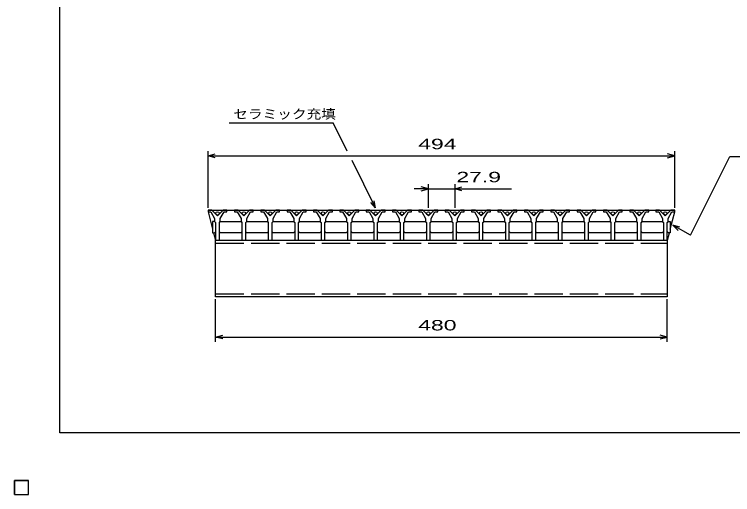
# Model space of a CAD drawing. Units: millimetres, scale not verified. Extents: x -910 to 868, y -641 to 524.
# Drawn here: x -910 to -150, y -641 to -132 of the extents above; entities that cross this region are included whole.
import ezdxf
from ezdxf.enums import TextEntityAlignment as Align

# ---------------------------------------------------------------- set-up
doc = ezdxf.new("R2010")
doc.units = ezdxf.units.MM
doc.header["$LTSCALE"] = 5
doc.linetypes.add('DASHED', pattern=[7.5, 6, -1.5])
for name, color, linetype, lineweight in [('CADPAC_LAYER_0000', 150, 'Continuous', 25), ('CADPAC_LAYER_0016', 3, 'Continuous', 25), ('CADPAC_LAYER_0022', 2, 'Continuous', 25)]:
    doc.layers.add(name, color=color, linetype=linetype, lineweight=lineweight)
doc.styles.add('ベクトル', font='')
doc.styles.get('ベクトル').set_extended_font_data('ベクトル')

msp = doc.modelspace()

# ---------------------------------------------------------------- linework, layer by layer
at = {"layer": 'CADPAC_LAYER_0000'}
for p, q in [((-862, -575.75), (-862, 524.25)), ((868, -575.75), (-862, -575.75))]:
    msp.add_line(p, q, dxfattribs=at)
at = {"layer": 'CADPAC_LAYER_0016'}
for p, q in [((-705, -339.75), (-705, -341.75)), ((-701, -339.75), (-705, -339.75)), ((-705, -339.75), (-211, -339.75)), ((-705, -339.75), (-705, -341.75)), ((-705, -341.75), (-702, -341.75)), ((-705, -341.75), (-700.25, -360.137)), ((-702, -341.75), (-698, -348.75)), ((-695, -345.75), (-701, -339.75)), ((-689, -339.75), (-695, -345.75)), ((-692, -348.75), (-688, -341.75)), ((-685, -339.75), (-689, -339.75)), ((-688, -341.75), (-685, -341.75)), ((-685, -341.75), (-685, -339.75)), ((-677.1, -339.75), (-677.1, -341.75)), ((-673.1, -339.75), (-677.1, -339.75)), ((-677.1, -341.75), (-674.1, -341.75)), ((-674.1, -341.75), (-670.1, -348.75)), ((-667.1, -345.75), (-673.1, -339.75)), ((-661.1, -339.75), (-667.1, -345.75)), ((-664.1, -348.75), (-660.1, -341.75)), ((-657.1, -339.75), (-661.1, -339.75)), ((-660.1, -341.75), (-657.1, -341.75)), ((-657.1, -341.75), (-657.1, -339.75)), ((-649.2, -339.75), (-649.2, -341.75)), ((-645.2, -339.75), (-649.2, -339.75)), ((-649.2, -341.75), (-646.2, -341.75)), ((-646.2, -341.75), (-642.2, -348.75)), ((-639.2, -345.75), (-645.2, -339.75)), ((-633.2, -339.75), (-639.2, -345.75)), ((-636.2, -348.75), (-632.2, -341.75)), ((-629.2, -339.75), (-633.2, -339.75)), ((-632.2, -341.75), (-629.2, -341.75)), ((-629.2, -341.75), (-629.2, -339.75)), ((-621.3, -339.75), (-621.3, -341.75)), ((-617.3, -339.75), (-621.3, -339.75)), ((-621.3, -341.75), (-618.3, -341.75)), ((-618.3, -341.75), (-614.3, -348.75)), ((-611.3, -345.75), (-617.3, -339.75)), ((-605.3, -339.75), (-611.3, -345.75)), ((-608.3, -348.75), (-604.3, -341.75)), ((-601.3, -339.75), (-605.3, -339.75)), ((-604.3, -341.75), (-601.3, -341.75)), ((-601.3, -341.75), (-601.3, -339.75)), ((-593.4, -339.75), (-593.4, -341.75)), ((-589.4, -339.75), (-593.4, -339.75)), ((-593.4, -341.75), (-590.4, -341.75)), ((-590.4, -341.75), (-586.4, -348.75)), ((-583.4, -345.75), (-589.4, -339.75)), ((-577.4, -339.75), (-583.4, -345.75)), ((-580.4, -348.75), (-576.4, -341.75)), ((-573.4, -339.75), (-577.4, -339.75)), ((-576.4, -341.75), (-573.4, -341.75)), ((-573.4, -341.75), (-573.4, -339.75)), ((-565.5, -339.75), (-565.5, -341.75)), ((-561.5, -339.75), (-565.5, -339.75)), ((-565.5, -341.75), (-562.5, -341.75)), ((-562.5, -341.75), (-558.5, -348.75)), ((-555.5, -345.75), (-561.5, -339.75)), ((-549.5, -339.75), (-555.5, -345.75)), ((-552.5, -348.75), (-548.5, -341.75)), ((-545.5, -339.75), (-549.5, -339.75)), ((-548.5, -341.75), (-545.5, -341.75)), ((-545.5, -341.75), (-545.5, -339.75)), ((-537.6, -339.75), (-537.6, -341.75)), ((-533.6, -339.75), (-537.6, -339.75)), ((-537.6, -341.75), (-534.6, -341.75)), ((-534.6, -341.75), (-530.6, -348.75)), ((-527.6, -345.75), (-533.6, -339.75)), ((-521.6, -339.75), (-527.6, -345.75)), ((-524.6, -348.75), (-520.6, -341.75)), ((-517.6, -339.75), (-521.6, -339.75)), ((-520.6, -341.75), (-517.6, -341.75)), ((-517.6, -341.75), (-517.6, -339.75)), ((-509.7, -339.75), (-509.7, -341.75)), ((-505.7, -339.75), (-509.7, -339.75)), ((-509.7, -341.75), (-506.7, -341.75)), ((-506.7, -341.75), (-502.7, -348.75)), ((-499.7, -345.75), (-505.7, -339.75)), ((-493.7, -339.75), (-499.7, -345.75)), ((-496.7, -348.75), (-492.7, -341.75)), ((-489.7, -339.75), (-493.7, -339.75)), ((-492.7, -341.75), (-489.7, -341.75)), ((-489.7, -341.75), (-489.7, -339.75)), ((-481.8, -339.75), (-481.8, -341.75)), ((-477.8, -339.75), (-481.8, -339.75)), ((-481.8, -341.75), (-478.8, -341.75)), ((-478.8, -341.75), (-474.8, -348.75)), ((-471.8, -345.75), (-477.8, -339.75)), ((-465.8, -339.75), (-471.8, -345.75)), ((-468.8, -348.75), (-464.8, -341.75)), ((-461.8, -339.75), (-465.8, -339.75)), ((-464.8, -341.75), (-461.8, -341.75)), ((-461.8, -341.75), (-461.8, -339.75)), ((-453.9, -339.75), (-453.9, -341.75)), ((-449.9, -339.75), (-453.9, -339.75)), ((-453.9, -341.75), (-450.9, -341.75)), ((-450.9, -341.75), (-446.9, -348.75)), ((-443.9, -345.75), (-449.9, -339.75)), ((-437.9, -339.75), (-443.9, -345.75)), ((-440.9, -348.75), (-436.9, -341.75)), ((-433.9, -339.75), (-437.9, -339.75)), ((-436.9, -341.75), (-433.9, -341.75)), ((-433.9, -341.75), (-433.9, -339.75)), ((-426, -339.75), (-426, -341.75)), ((-422, -339.75), (-426, -339.75)), ((-426, -341.75), (-423, -341.75)), ((-423, -341.75), (-419, -348.75)), ((-416, -345.75), (-422, -339.75)), ((-410, -339.75), (-416, -345.75)), ((-413, -348.75), (-409, -341.75)), ((-406, -339.75), (-410, -339.75)), ((-409, -341.75), (-406, -341.75)), ((-406, -341.75), (-406, -339.75)), ((-398.1, -339.75), (-398.1, -341.75)), ((-394.1, -339.75), (-398.1, -339.75)), ((-398.1, -341.75), (-395.1, -341.75)), ((-395.1, -341.75), (-391.1, -348.75)), ((-388.1, -345.75), (-394.1, -339.75)), ((-382.1, -339.75), (-388.1, -345.75)), ((-385.1, -348.75), (-381.1, -341.75)), ((-378.1, -339.75), (-382.1, -339.75)), ((-381.1, -341.75), (-378.1, -341.75)), ((-378.1, -341.75), (-378.1, -339.75)), ((-370.2, -339.75), (-370.2, -341.75)), ((-366.2, -339.75), (-370.2, -339.75)), ((-370.2, -341.75), (-367.2, -341.75)), ((-367.2, -341.75), (-363.2, -348.75)), ((-360.2, -345.75), (-366.2, -339.75)), ((-354.2, -339.75), (-360.2, -345.75)), ((-357.2, -348.75), (-353.2, -341.75)), ((-350.2, -339.75), (-354.2, -339.75)), ((-353.2, -341.75), (-350.2, -341.75)), ((-350.2, -341.75), (-350.2, -339.75)), ((-342.3, -339.75), (-342.3, -341.75)), ((-338.3, -339.75), (-342.3, -339.75)), ((-342.3, -341.75), (-339.3, -341.75)), ((-339.3, -341.75), (-335.3, -348.75)), ((-332.3, -345.75), (-338.3, -339.75)), ((-326.3, -339.75), (-332.3, -345.75)), ((-329.3, -348.75), (-325.3, -341.75)), ((-322.3, -339.75), (-326.3, -339.75)), ((-325.3, -341.75), (-322.3, -341.75)), ((-322.3, -341.75), (-322.3, -339.75)), ((-314.4, -339.75), (-314.4, -341.75)), ((-310.4, -339.75), (-314.4, -339.75)), ((-314.4, -341.75), (-311.4, -341.75)), ((-311.4, -341.75), (-307.4, -348.75)), ((-304.4, -345.75), (-310.4, -339.75)), ((-298.4, -339.75), (-304.4, -345.75)), ((-301.4, -348.75), (-297.4, -341.75)), ((-294.4, -339.75), (-298.4, -339.75)), ((-297.4, -341.75), (-294.4, -341.75)), ((-294.4, -341.75), (-294.4, -339.75)), ((-286.5, -339.75), (-286.5, -341.75)), ((-282.5, -339.75), (-286.5, -339.75)), ((-286.5, -341.75), (-283.5, -341.75)), ((-283.5, -341.75), (-279.5, -348.75)), ((-276.5, -345.75), (-282.5, -339.75)), ((-270.5, -339.75), (-276.5, -345.75)), ((-273.5, -348.75), (-269.5, -341.75)), ((-266.5, -339.75), (-270.5, -339.75)), ((-269.5, -341.75), (-266.5, -341.75)), ((-266.5, -341.75), (-266.5, -339.75)), ((-258.6, -339.75), (-258.6, -341.75)), ((-254.6, -339.75), (-258.6, -339.75)), ((-258.6, -341.75), (-255.6, -341.75)), ((-255.6, -341.75), (-251.6, -348.75)), ((-248.6, -345.75), (-254.6, -339.75)), ((-242.6, -339.75), (-248.6, -345.75)), ((-245.6, -348.75), (-241.6, -341.75)), ((-238.6, -339.75), (-242.6, -339.75)), ((-241.6, -341.75), (-238.6, -341.75)), ((-238.6, -341.75), (-238.6, -339.75)), ((-231, -339.75), (-231, -341.75)), ((-227, -339.75), (-231, -339.75)), ((-231, -341.75), (-228, -341.75)), ((-228, -341.75), (-224, -348.75)), ((-221, -345.75), (-227, -339.75)), ((-215, -339.75), (-221, -345.75)), ((-218, -348.75), (-214, -341.75)), ((-215.75, -360.137), (-211, -341.75)), ((-211, -339.75), (-215, -339.75)), ((-214, -341.75), (-211, -341.75)), ((-211, -341.75), (-211, -339.75)), ((-698, -348.75), (-698, -351.75)), ((-692, -351.75), (-692, -348.75)), ((-670.1, -348.75), (-670.1, -351.75)), ((-664.1, -351.75), (-664.1, -348.75)), ((-642.2, -348.75), (-642.2, -351.75)), ((-636.2, -351.75), (-636.2, -348.75)), ((-614.3, -348.75), (-614.3, -351.75)), ((-608.3, -351.75), (-608.3, -348.75)), ((-586.4, -348.75), (-586.4, -351.75)), ((-580.4, -351.75), (-580.4, -348.75)), ((-558.5, -348.75), (-558.5, -351.75)), ((-552.5, -351.75), (-552.5, -348.75)), ((-530.6, -348.75), (-530.6, -351.75)), ((-524.6, -351.75), (-524.6, -348.75)), ((-502.7, -348.75), (-502.7, -351.75)), ((-496.7, -351.75), (-496.7, -348.75)), ((-474.8, -348.75), (-474.8, -351.75)), ((-468.8, -351.75), (-468.8, -348.75)), ((-446.9, -348.75), (-446.9, -351.75)), ((-440.9, -351.75), (-440.9, -348.75)), ((-419, -348.75), (-419, -351.75)), ((-413, -351.75), (-413, -348.75)), ((-391.1, -348.75), (-391.1, -351.75)), ((-385.1, -351.75), (-385.1, -348.75)), ((-363.2, -348.75), (-363.2, -351.75)), ((-357.2, -351.75), (-357.2, -348.75)), ((-335.3, -348.75), (-335.3, -351.75)), ((-329.3, -351.75), (-329.3, -348.75)), ((-307.4, -348.75), (-307.4, -351.75)), ((-301.4, -351.75), (-301.4, -348.75)), ((-279.5, -348.75), (-279.5, -351.75)), ((-273.5, -351.75), (-273.5, -348.75)), ((-251.6, -348.75), (-251.6, -351.75)), ((-245.6, -351.75), (-245.6, -348.75)), ((-224, -348.75), (-224, -351.75)), ((-218, -351.75), (-218, -348.75)), ((-698.25, -351.75), (-700.25, -351.75)), ((-700.25, -351.75), (-700.25, -363.75)), ((-697.25, -352.75), (-698.25, -351.75)), ((-698, -351.75), (-697, -352.75)), ((-697, -352.75), (-697, -371.75)), ((-693, -352.75), (-692, -351.75)), ((-693, -371.75), (-693, -352.75)), ((-692.75, -352.75), (-691.75, -351.75)), ((-691.75, -351.75), (-670.35, -351.75)), ((-670.35, -351.75), (-669.35, -352.75)), ((-670.1, -351.75), (-669.1, -352.75)), ((-669.1, -352.75), (-669.1, -371.75)), ((-665.1, -352.75), (-664.1, -351.75)), ((-665.1, -371.75), (-665.1, -352.75)), ((-664.85, -352.75), (-663.85, -351.75)), ((-663.85, -351.75), (-642.45, -351.75)), ((-642.45, -351.75), (-641.45, -352.75)), ((-642.2, -351.75), (-641.2, -352.75)), ((-641.2, -352.75), (-641.2, -371.75)), ((-637.2, -352.75), (-636.2, -351.75)), ((-637.2, -371.75), (-637.2, -352.75)), ((-636.95, -352.75), (-635.95, -351.75)), ((-635.95, -351.75), (-614.55, -351.75)), ((-614.55, -351.75), (-613.55, -352.75)), ((-614.3, -351.75), (-613.3, -352.75)), ((-613.3, -352.75), (-613.3, -371.75)), ((-609.3, -352.75), (-608.3, -351.75)), ((-609.3, -371.75), (-609.3, -352.75)), ((-609.05, -352.75), (-608.05, -351.75)), ((-608.05, -351.75), (-586.65, -351.75)), ((-586.65, -351.75), (-585.65, -352.75)), ((-586.4, -351.75), (-585.4, -352.75)), ((-585.4, -352.75), (-585.4, -371.75)), ((-581.4, -352.75), (-580.4, -351.75)), ((-581.4, -371.75), (-581.4, -352.75)), ((-581.15, -352.75), (-580.15, -351.75)), ((-580.15, -351.75), (-558.75, -351.75)), ((-558.75, -351.75), (-557.75, -352.75)), ((-558.5, -351.75), (-557.5, -352.75)), ((-557.5, -352.75), (-557.5, -371.75)), ((-553.5, -352.75), (-552.5, -351.75)), ((-553.5, -371.75), (-553.5, -352.75)), ((-553.25, -352.75), (-552.25, -351.75)), ((-552.25, -351.75), (-530.85, -351.75)), ((-530.85, -351.75), (-529.85, -352.75)), ((-530.6, -351.75), (-529.6, -352.75)), ((-529.6, -352.75), (-529.6, -371.75)), ((-525.6, -352.75), (-524.6, -351.75)), ((-525.6, -371.75), (-525.6, -352.75)), ((-525.35, -352.75), (-524.35, -351.75)), ((-524.35, -351.75), (-502.95, -351.75)), ((-502.95, -351.75), (-501.95, -352.75)), ((-502.7, -351.75), (-501.7, -352.75)), ((-501.7, -352.75), (-501.7, -371.75)), ((-497.7, -352.75), (-496.7, -351.75)), ((-497.7, -371.75), (-497.7, -352.75)), ((-497.45, -352.75), (-496.45, -351.75)), ((-496.45, -351.75), (-475.05, -351.75)), ((-475.05, -351.75), (-474.05, -352.75)), ((-474.8, -351.75), (-473.8, -352.75)), ((-473.8, -352.75), (-473.8, -371.75)), ((-469.8, -352.75), (-468.8, -351.75)), ((-469.8, -371.75), (-469.8, -352.75)), ((-469.55, -352.75), (-468.55, -351.75)), ((-468.55, -351.75), (-447.15, -351.75)), ((-447.15, -351.75), (-446.15, -352.75)), ((-446.9, -351.75), (-445.9, -352.75)), ((-445.9, -352.75), (-445.9, -371.75)), ((-441.9, -352.75), (-440.9, -351.75)), ((-441.9, -371.75), (-441.9, -352.75)), ((-441.65, -352.75), (-440.65, -351.75)), ((-440.65, -351.75), (-419.25, -351.75)), ((-419.25, -351.75), (-418.25, -352.75)), ((-419, -351.75), (-418, -352.75)), ((-418, -352.75), (-418, -371.75)), ((-414, -352.75), (-413, -351.75)), ((-414, -371.75), (-414, -352.75)), ((-413.75, -352.75), (-412.75, -351.75)), ((-412.75, -351.75), (-391.35, -351.75)), ((-391.35, -351.75), (-390.35, -352.75)), ((-391.1, -351.75), (-390.1, -352.75)), ((-390.1, -352.75), (-390.1, -371.75)), ((-386.1, -352.75), (-385.1, -351.75)), ((-386.1, -371.75), (-386.1, -352.75)), ((-385.85, -352.75), (-384.85, -351.75)), ((-384.85, -351.75), (-363.45, -351.75)), ((-363.45, -351.75), (-362.45, -352.75)), ((-363.2, -351.75), (-362.2, -352.75)), ((-362.2, -352.75), (-362.2, -371.75)), ((-358.2, -352.75), (-357.2, -351.75)), ((-358.2, -371.75), (-358.2, -352.75)), ((-357.95, -352.75), (-356.95, -351.75)), ((-356.95, -351.75), (-335.55, -351.75)), ((-335.55, -351.75), (-334.55, -352.75)), ((-335.3, -351.75), (-334.3, -352.75)), ((-334.3, -352.75), (-334.3, -371.75)), ((-330.3, -352.75), (-329.3, -351.75)), ((-330.3, -371.75), (-330.3, -352.75)), ((-330.05, -352.75), (-329.05, -351.75)), ((-329.05, -351.75), (-307.65, -351.75)), ((-307.65, -351.75), (-306.65, -352.75)), ((-307.4, -351.75), (-306.4, -352.75)), ((-306.4, -352.75), (-306.4, -371.75)), ((-302.4, -352.75), (-301.4, -351.75)), ((-302.4, -371.75), (-302.4, -352.75)), ((-302.15, -352.75), (-301.15, -351.75)), ((-301.15, -351.75), (-279.75, -351.75)), ((-279.75, -351.75), (-278.75, -352.75)), ((-279.5, -351.75), (-278.5, -352.75)), ((-278.5, -352.75), (-278.5, -371.75)), ((-274.5, -352.75), (-273.5, -351.75)), ((-274.5, -371.75), (-274.5, -352.75)), ((-274.25, -352.75), (-273.25, -351.75)), ((-273.25, -351.75), (-251.85, -351.75)), ((-251.85, -351.75), (-250.85, -352.75)), ((-251.6, -351.75), (-250.6, -352.75)), ((-250.6, -352.75), (-250.6, -371.75)), ((-246.6, -352.75), (-245.6, -351.75)), ((-246.6, -371.75), (-246.6, -352.75)), ((-246.35, -352.75), (-245.35, -351.75)), ((-245.35, -351.75), (-224.25, -351.75)), ((-224.25, -351.75), (-223.25, -352.75)), ((-224, -351.75), (-223, -352.75)), ((-223, -352.75), (-223, -371.75)), ((-219, -352.75), (-218, -351.75)), ((-219, -371.75), (-219, -352.75)), ((-218.75, -352.75), (-217.75, -351.75)), ((-217.75, -351.75), (-215.75, -351.75)), ((-215.75, -351.75), (-215.75, -363.75)), ((-700.25, -363.75), (-698.25, -363.75)), ((-699.317, -363.75), (-697.25, -371.75)), ((-698.25, -363.75), (-697.25, -362.75)), ((-691.75, -363.75), (-692.75, -362.75)), ((-670.35, -363.75), (-691.75, -363.75)), ((-669.35, -362.75), (-670.35, -363.75)), ((-663.85, -363.75), (-664.85, -362.75)), ((-642.45, -363.75), (-663.85, -363.75)), ((-641.45, -362.75), (-642.45, -363.75)), ((-635.95, -363.75), (-636.95, -362.75)), ((-614.55, -363.75), (-635.95, -363.75)), ((-613.55, -362.75), (-614.55, -363.75)), ((-608.05, -363.75), (-609.05, -362.75)), ((-586.65, -363.75), (-608.05, -363.75)), ((-585.65, -362.75), (-586.65, -363.75)), ((-580.15, -363.75), (-581.15, -362.75)), ((-558.75, -363.75), (-580.15, -363.75)), ((-557.75, -362.75), (-558.75, -363.75)), ((-552.25, -363.75), (-553.25, -362.75)), ((-530.85, -363.75), (-552.25, -363.75)), ((-529.85, -362.75), (-530.85, -363.75)), ((-524.35, -363.75), (-525.35, -362.75)), ((-502.95, -363.75), (-524.35, -363.75)), ((-501.95, -362.75), (-502.95, -363.75)), ((-496.45, -363.75), (-497.45, -362.75)), ((-475.05, -363.75), (-496.45, -363.75)), ((-474.05, -362.75), (-475.05, -363.75)), ((-468.55, -363.75), (-469.55, -362.75)), ((-447.15, -363.75), (-468.55, -363.75)), ((-446.15, -362.75), (-447.15, -363.75)), ((-440.65, -363.75), (-441.65, -362.75)), ((-419.25, -363.75), (-440.65, -363.75)), ((-418.25, -362.75), (-419.25, -363.75)), ((-412.75, -363.75), (-413.75, -362.75)), ((-391.35, -363.75), (-412.75, -363.75)), ((-390.35, -362.75), (-391.35, -363.75)), ((-384.85, -363.75), (-385.85, -362.75)), ((-363.45, -363.75), (-384.85, -363.75)), ((-362.45, -362.75), (-363.45, -363.75)), ((-356.95, -363.75), (-357.95, -362.75)), ((-335.55, -363.75), (-356.95, -363.75)), ((-334.55, -362.75), (-335.55, -363.75)), ((-329.05, -363.75), (-330.05, -362.75)), ((-307.65, -363.75), (-329.05, -363.75)), ((-306.65, -362.75), (-307.65, -363.75)), ((-301.15, -363.75), (-302.15, -362.75)), ((-279.75, -363.75), (-301.15, -363.75)), ((-278.75, -362.75), (-279.75, -363.75)), ((-273.25, -363.75), (-274.25, -362.75)), ((-251.85, -363.75), (-273.25, -363.75)), ((-250.85, -362.75), (-251.85, -363.75)), ((-245.35, -363.75), (-246.35, -362.75)), ((-224.25, -363.75), (-245.35, -363.75)), ((-223.25, -362.75), (-224.25, -363.75)), ((-217.75, -363.75), (-218.75, -362.75)), ((-218.75, -371.75), (-216.683, -363.75)), ((-215.75, -363.75), (-217.75, -363.75)), ((-697.25, -371.75), (-218.75, -371.75)), ((-697, -371.75), (-693, -371.75)), ((-697, -371.75), (-219, -371.75)), ((-697, -431.75), (-697, -371.75)), ((-669.1, -371.75), (-665.1, -371.75)), ((-641.2, -371.75), (-637.2, -371.75)), ((-613.3, -371.75), (-609.3, -371.75)), ((-585.4, -371.75), (-581.4, -371.75)), ((-557.5, -371.75), (-553.5, -371.75)), ((-529.6, -371.75), (-525.6, -371.75)), ((-501.7, -371.75), (-497.7, -371.75)), ((-473.8, -371.75), (-469.8, -371.75)), ((-445.9, -371.75), (-441.9, -371.75)), ((-418, -371.75), (-414, -371.75)), ((-390.1, -371.75), (-386.1, -371.75)), ((-362.2, -371.75), (-358.2, -371.75)), ((-334.3, -371.75), (-330.3, -371.75)), ((-306.4, -371.75), (-302.4, -371.75)), ((-278.5, -371.75), (-274.5, -371.75)), ((-250.6, -371.75), (-246.6, -371.75)), ((-223, -371.75), (-219, -371.75)), ((-219, -371.75), (-219, -431.75)), ((-219, -431.75), (-697, -431.75)), ((-910, -626.25), (-895, -626.25)), ((-910, -641.25), (-910, -626.25)), ((-910, -626.25), (-895, -626.25)), ((-910, -641.25), (-910, -626.25)), ((-910, -626.25), (-895, -626.25)), ((-910, -641.25), (-910, -626.25)), ((-910, -626.25), (-895, -626.25)), ((-910, -641.25), (-910, -626.25)), ((-910, -626.25), (-895, -626.25)), ((-910, -641.25), (-910, -626.25)), ((-895, -641.25), (-895, -626.25)), ((-895, -641.25), (-895, -626.25)), ((-895, -641.25), (-895, -626.25)), ((-895, -641.25), (-895, -626.25)), ((-895, -641.25), (-895, -626.25)), ((-910, -641.25), (-895, -641.25)), ((-910, -641.25), (-895, -641.25)), ((-910, -641.25), (-895, -641.25)), ((-910, -641.25), (-895, -641.25)), ((-910, -641.25), (-895, -641.25))]:
    msp.add_line(p, q, dxfattribs=at)
at = {"layer": 'CADPAC_LAYER_0016', "linetype": 'DASHED'}
for p, q in [((-697, -374.95), (-219, -374.95)), ((-697, -428.55), (-219, -428.55))]:
    msp.add_line(p, q, dxfattribs=at)
at = {"layer": 'CADPAC_LAYER_0016'}
for centre in [(-695, -343.25), (-667.1, -343.25), (-639.2, -343.25), (-611.3, -343.25), (-583.4, -343.25), (-555.5, -343.25), (-527.6, -343.25), (-499.7, -343.25), (-471.8, -343.25), (-443.9, -343.25), (-416, -343.25), (-388.1, -343.25), (-360.2, -343.25), (-332.3, -343.25), (-304.4, -343.25), (-276.5, -343.25), (-248.6, -343.25), (-221, -343.25)]:
    msp.add_circle(centre, 1.8, dxfattribs=at)
at = {"layer": 'CADPAC_LAYER_0022', "color": 4}
for p, q in [((-682.6, -247.25), (-572.6, -247.25)), ((-557.6, -277.25), (-572.6, -247.25)), ((-705, -337.25), (-705, -277.25)), ((-705, -282.25), (-697.5, -280.25)), ((-211, -282.25), (-218.5, -280.25)), ((-211, -337.25), (-211, -277.25)), ((-697.5, -284.25), (-705, -282.25)), ((-705, -282.25), (-211, -282.25)), ((-527.6, -337.25), (-552.6, -287.25)), ((-218.5, -284.25), (-211, -282.25)), ((-194.5, -366.45), (-152.75, -282.95)), ((-152.75, -282.95), (-57.75, -282.95)), ((-471.8, -317.25), (-486.8, -317.25)), ((-471.8, -317.25), (-479.3, -315.25)), ((-479.3, -319.25), (-471.8, -317.25)), ((-471.8, -337.25), (-471.8, -312.25)), ((-471.8, -317.25), (-443.9, -317.25)), ((-443.9, -312.25), (-443.9, -337.25)), ((-443.9, -317.25), (-436.4, -315.25)), ((-436.4, -319.25), (-443.9, -317.25)), ((-443.9, -317.25), (-383.9, -317.25)), ((-527.6, -337.25), (-532.6, -331.75)), ((-527.6, -337.25), (-529.1, -329.95)), ((-205.5, -357.75), (-213, -355.75)), ((-207.5, -361.25), (-213, -355.75)), ((-194.5, -366.45), (-213, -355.75)), ((-697, -479.25), (-697, -434.25)), ((-219, -479.25), (-219, -434.25)), ((-697, -474.25), (-689.5, -472.25)), ((-689.5, -476.25), (-697, -474.25)), ((-697, -474.25), (-219, -474.25)), ((-219, -474.25), (-226.5, -472.25)), ((-226.5, -476.25), (-219, -474.25)), ((-895, -626.25), (-910, -626.25)), ((-910, -626.25), (-910, -641.25)), ((-895, -626.25), (-910, -626.25)), ((-910, -626.25), (-910, -641.25)), ((-895, -626.25), (-910, -626.25)), ((-910, -626.25), (-910, -641.25)), ((-895, -641.25), (-895, -626.25)), ((-895, -641.25), (-895, -626.25)), ((-895, -641.25), (-895, -626.25)), ((-910, -641.25), (-895, -641.25)), ((-910, -641.25), (-895, -641.25)), ((-910, -641.25), (-895, -641.25))]:
    msp.add_line(p, q, dxfattribs=at)
at = {"layer": 'CADPAC_LAYER_0022'}
for p, q in [((-895, -626.25), (-910, -626.25)), ((-910, -626.25), (-910, -641.25)), ((-895, -626.25), (-910, -626.25)), ((-910, -626.25), (-910, -641.25)), ((-895, -626.25), (-910, -626.25)), ((-910, -626.25), (-910, -641.25)), ((-895, -641.25), (-895, -626.25)), ((-895, -641.25), (-895, -626.25)), ((-895, -641.25), (-895, -626.25)), ((-910, -641.25), (-895, -641.25)), ((-910, -641.25), (-895, -641.25)), ((-910, -641.25), (-895, -641.25))]:
    msp.add_line(p, q, dxfattribs=at)

# ---------------------------------------------------------------- texts
at = {"layer": 'CADPAC_LAYER_0022', "style": 'ベクトル'}
for s, height, width, p in [('セラミック充填', 9.897, 1.15, (-678.35, -238)), (' 494 ', 11, 1.65, (-489.25, -269.75)), (' 27.9 ', 11, 1.65, (-448.9, -304.75)), (' 480 ', 11, 1.65, (-489.25, -461.75))]:
    msp.add_text(s, height=height, dxfattribs=dict(at, width=width)).set_placement(p, align=Align.MIDDLE_LEFT)

doc.saveas('drawing.dxf')
